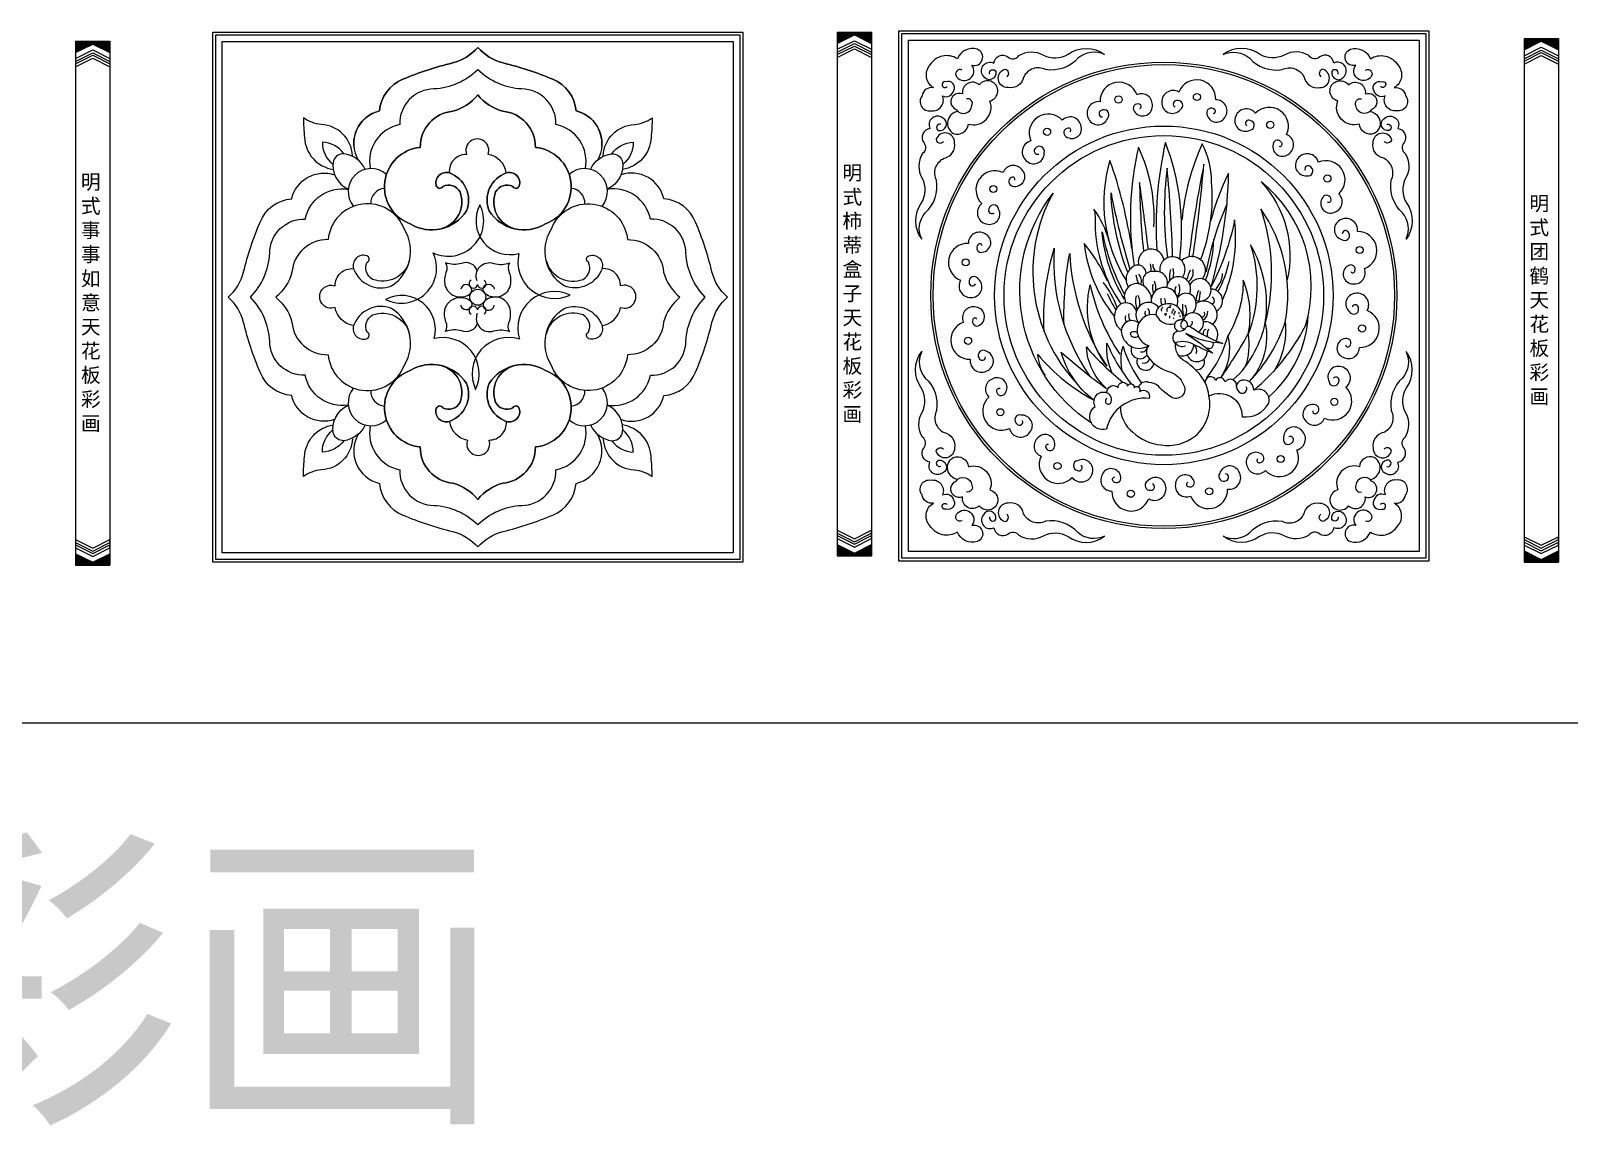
# Model space of a CAD drawing. Extents: x -66030 to 95157, y -13132 to 45879.
# Drawn here: x -19913 to -16662, y 5082 to 7396 of the extents above; entities that cross this region are included whole.
import ezdxf

# ---------------------------------------------------------------- set-up
doc = ezdxf.new("R2010")
doc.units = 0
doc.header["$LTSCALE"] = 100
doc.header["$MEASUREMENT"] = 0
for name, color, linetype in [('3', 11, 'CONTINUOUS'), ('4', 121, 'CONTINUOUS'), ('BH', 21, 'CONTINUOUS'), ('TEXT', 105, 'CONTINUOUS')]:
    doc.layers.add(name, color=color, linetype=linetype)
doc.styles.add('HZ', font='simhei.ttf')

# ---------------------------------------------------------------- blocks, each defined once
blk = doc.blocks.new('A$C7474708E')
at = {"layer": '3'}
for p, q in [((0, 1106.4), (0, 0)), ((0, 1106.4), (0, 1082.4)), ((0, 1106.4), (72.5, 1106.4)), ((72.5, 1106.4), (72.5, 0)), ((72.5, 1106.4), (72.5, 1082.4)), ((0, 1082.4), (36.3, 1100.6)), ((0, 1070), (36.3, 1088.1)), ((0, 1063.8), (36.3, 1081.9)), ((0, 1058.6), (36.3, 1076.8)), ((36.3, 1100.6), (72.5, 1082.4)), ((36.3, 1088.1), (72.5, 1070)), ((36.3, 1081.9), (72.5, 1063.8)), ((36.3, 1076.8), (72.5, 1058.6)), ((0, 1052.4), (36.3, 1070.6)), ((0, 1070), (0, 1063.8)), ((0, 1058.6), (0, 1052.4)), ((36.3, 1070.6), (72.5, 1052.4)), ((72.5, 1070), (72.5, 1063.8)), ((72.5, 1058.6), (72.5, 1052.4)), ((0, 54), (36.3, 35.9)), ((0, 47.8), (36.3, 29.6)), ((0, 42.7), (36.3, 24.5)), ((0, 36.4), (36.3, 18.3)), ((36.3, 35.9), (72.5, 54)), ((36.3, 29.6), (72.5, 47.8)), ((36.3, 24.5), (72.5, 42.7)), ((36.3, 18.3), (72.5, 36.4)), ((72.5, 47.8), (72.5, 54)), ((72.5, 36.4), (72.5, 42.7)), ((0, 24), (36.3, 5.9)), ((0, 0), (72.5, 0)), ((36.3, 5.9), (72.5, 24)), ((72.5, 0), (72.5, 24))]:
    blk.add_line(p, q, dxfattribs=at)
at = {"layer": 'BH'}
for p, q in [((15.8, 1090.3), (0, 1106.2)), ((17.7, 1091.3), (2.6, 1106.4)), ((19.6, 1092.2), (5.4, 1106.4)), ((21.5, 1093.2), (8.2, 1106.4)), ((23.4, 1094.1), (11.1, 1106.4)), ((25.3, 1095.1), (13.9, 1106.4)), ((27.1, 1096), (16.7, 1106.4)), ((29, 1096.9), (19.5, 1106.4)), ((30.9, 1097.9), (22.4, 1106.4)), ((32.8, 1098.8), (25.2, 1106.4)), ((34.7, 1099.8), (28, 1106.4)), ((37.2, 1100.1), (30.9, 1106.4)), ((42.9, 1097.2), (33.7, 1106.4)), ((48.5, 1094.4), (36.5, 1106.4)), ((54.2, 1091.6), (39.3, 1106.4)), ((59.8, 1088.8), (42.2, 1106.4)), ((65.5, 1085.9), (45, 1106.4)), ((71.2, 1083.1), (47.8, 1106.4)), ((72.5, 1084.6), (50.7, 1106.4)), ((72.5, 1087.4), (53.5, 1106.4)), ((72.5, 1090.2), (56.3, 1106.4)), ((72.5, 1093.1), (59.1, 1106.4)), ((72.5, 1095.9), (62, 1106.4)), ((72.5, 1098.7), (64.8, 1106.4)), ((72.5, 1101.5), (67.6, 1106.4)), ((72.5, 1104.4), (70.5, 1106.4)), ((13.9, 1089.4), (0, 1103.3)), ((12.1, 1088.5), (0, 1100.5)), ((10.2, 1087.5), (0, 1097.7)), ((8.3, 1086.6), (0, 1094.9)), ((6.4, 1085.6), (0, 1092)), ((4.5, 1084.7), (0, 1089.2)), ((2.6, 1083.7), (0, 1086.4)), ((0.7, 1082.8), (0, 1083.5)), ((21.3, 0), (0, 21.3)), ((18.4, 0), (0, 18.4)), ((15.6, 0), (0, 15.6)), ((12.8, 0), (0, 12.8)), ((9.9, 0), (0, 9.9)), ((7.1, 0), (0, 7.1)), ((4.3, 0), (0, 4.3)), ((1.5, 0), (0, 1.5)), ((24.1, 0), (0.2, 23.9)), ((26.9, 0), (5.8, 21.1)), ((29.7, 0), (11.5, 18.3)), ((32.6, 0), (17.2, 15.4)), ((35.4, 0), (22.8, 12.6)), ((38.2, 0), (28.5, 9.8)), ((41.1, 0), (34.1, 6.9)), ((43.9, 0), (37.4, 6.5)), ((46.7, 0), (39.3, 7.4)), ((49.5, 0), (41.2, 8.3)), ((52.4, 0), (43.1, 9.3)), ((55.2, 0), (45, 10.2)), ((58, 0), (46.9, 11.2)), ((60.9, 0), (48.7, 12.1)), ((63.7, 0), (50.6, 13.1)), ((66.5, 0), (52.5, 14)), ((69.3, 0), (54.4, 14.9)), ((72.2, 0), (56.3, 15.9)), ((72.5, 2.5), (58.2, 16.8)), ((72.5, 5.3), (60.1, 17.8)), ((72.5, 8.2), (61.9, 18.7)), ((72.5, 11), (63.8, 19.7)), ((72.5, 13.8), (65.7, 20.6)), ((72.5, 16.6), (67.6, 21.6)), ((72.5, 19.5), (69.5, 22.5)), ((72.5, 22.3), (71.4, 23.4))]:
    blk.add_line(p, q, dxfattribs=at)

msp = doc.modelspace()

# ---------------------------------------------------------------- linework, layer by layer
at = {"layer": '3', "color": 2}
msp.add_line((-61048.5, 5934.5), (9054, 5934.5), dxfattribs=at)
at = {"layer": '4'}
for points in [[(-19522.6, 7387.3), (-18414.6, 7387.3), (-18414.6, 6279.3), (-19522.6, 6279.3)], [(-18072.6, 7390), (-16964.6, 7390), (-16964.6, 6282), (-18072.6, 6282)]]:
    msp.add_lwpolyline(points, close=True, dxfattribs=at)
for points in [[(-19230.5, 7152, -0.372326), (-19176.3, 7226.7, -0.285217), (-19127, 7293.5, -0.041772), (-19021.9, 7328.2, 0.149614), (-18968.6, 7361, 0.149614), (-18915.3, 7328.2, -0.041772), (-18810.2, 7293.5, -0.285217), (-18760.8, 7226.7, -0.502748), (-18715.9, 7122.7)], [(-18706.7, 7152, 0.372326), (-18760.8, 7226.7, 0.285217), (-18810.2, 7293.5, 0.041772), (-18915.3, 7328.2, -0.149614), (-18968.6, 7361, -0.149614), (-19021.9, 7328.2, 0.041772), (-19127, 7293.5, 0.285217), (-19176.3, 7226.7, 0.502748), (-19221.3, 7122.7)], [(-17945.1, 7313.2, 0.865235), (-17955.8, 7298.3, 0.992986), (-17924.4, 7323.1, 0.956012), (-17912.8, 7357, 0.392853), (-17955, 7337.1, 0.414653), (-18012.9, 7323.9, 0.483402), (-18005.5, 7276, 0.422194), (-18029.5, 7258.6, 0.693055), (-18010.5, 7227.2, 0.589865), (-17986.5, 7258.6, 0.492259), (-17962.5, 7270.2, 0.668059), (-17979, 7288.4, 1.903065), (-17976.5, 7278.4)], [(-17886.9, 7304.7, -0.937486), (-17873.7, 7309.7, -0.87499), (-17900.1, 7300.5, -0.797761), (-17877.8, 7327.9, -0.559648), (-17848.1, 7341.2, 0.467219), (-17824.9, 7343.7, -0.280371), (-17772.9, 7344.6, 0.253825), (-17720.8, 7346.4, -0.334042), (-17643.9, 7345.7, 0.296716), (-17700.1, 7338.1, -0.260152), (-17768.5, 7314.2, 0.418372), (-17814.9, 7298.2, -0.414458), (-17847.9, 7276, -0.878496), (-17854.6, 7314.7, -0.650453), (-17850.5, 7299)], [(-17150.2, 7304.7, 0.937486), (-17163.5, 7309.7, 0.87499), (-17137, 7300.5, 0.797761), (-17159.3, 7327.9, 0.559648), (-17189, 7341.2, -0.467219), (-17212.2, 7343.7, 0.280371), (-17264.2, 7344.6, -0.253825), (-17316.3, 7346.4, 0.334042), (-17393.2, 7345.7, -0.296716), (-17337, 7338.1, 0.260152), (-17268.6, 7314.2, -0.418372), (-17222.2, 7298.2, 0.414458), (-17189.2, 7276, 0.878496), (-17182.5, 7314.7, 0.650453), (-17186.6, 7299)], [(-17092, 7313.2, -0.865235), (-17081.3, 7298.3, -0.992986), (-17112.7, 7323.1, -0.956012), (-17124.3, 7357, -0.392853), (-17082.1, 7337.1, -0.414653), (-17024.2, 7323.9, -0.483402), (-17031.6, 7276, -0.422194), (-17007.6, 7258.6, -0.693055), (-17026.7, 7227.2, -0.589865), (-17050.7, 7258.6, -0.492259), (-17074.7, 7270.2, -0.668059), (-17058.1, 7288.4, -1.903065), (-17060.6, 7278.4)], [(-18741.2, 7104.9, 0.413521), (-18803.7, 7198, 0.424705), (-18875.8, 7273.1, -0.181135), (-18968.6, 7313.8, -0.181135), (-19061.4, 7273.1, 0.424705), (-19133.5, 7198, 0.413521), (-19196, 7104.9)], [(-17953.9, 7225.7, 0.718163), (-17963.3, 7179.2, 0.499697), (-17931.8, 7199.1, 0.631482), (-17886.3, 7247.9, 1.436241), (-17908.7, 7281.7, 0.709922), (-17944.2, 7262.7, 1.003006), (-17957.5, 7229.7, 0.705521), (-17924.4, 7237.9, 0.659659), (-17936, 7252)], [(-17569.1, 7232.1, 0.720991), (-17570, 7241, 0.758393), (-17581.3, 7226.4, 0.773219), (-17542.9, 7237, 0.580773), (-17575.3, 7260.8, 0.85135), (-17653.4, 7246.2, 0.634857), (-17677.3, 7209.2, 0.665559), (-17636.6, 7212.8, 0.841505), (-17650.8, 7227.7, 0.858403), (-17648.5, 7214.2)], [(-17414.1, 7221.3, 0.720991), (-17411.5, 7229.9, 0.758393), (-17427.5, 7220.8, 0.773219), (-17388, 7215.9, 0.580773), (-17408.8, 7250.3, 0.85135), (-17486.6, 7266.7, 0.634857), (-17522.8, 7241.6, 0.665559), (-17483.8, 7229.4, 0.841505), (-17491.2, 7248.6, 0.858403), (-17494.3, 7235.2)], [(-17083.2, 7225.7, -0.718163), (-17073.8, 7179.2, -0.499697), (-17105.3, 7199.1, -0.631482), (-17150.8, 7247.9, -1.436241), (-17128.4, 7281.7, -0.709922), (-17092.9, 7262.7, -1.003006), (-17079.6, 7229.7, -0.705521), (-17112.7, 7237.9, -0.659659), (-17101.1, 7252)], [(-18890.8, 6977.8, -0.450683), (-18931, 7055.7, -0.407565), (-18894.6, 7067, 0.656402), (-18880.9, 7068.3, 0.59921), (-18908.4, 7095.8, 0.422697), (-18944.8, 7015.6, 0.404893), (-18825.7, 6988.1, 0.796744), (-18847, 7149.7, 0.394769), (-18916, 7226.1, -0.154061), (-18968.6, 7260.5, -0.154061), (-19021.2, 7226.1, 0.394769), (-19090.2, 7149.7, 0.796744), (-19111.5, 6988.1, 0.404893), (-18992.4, 7015.6, 0.422697), (-19028.7, 7095.8, 0.59921), (-19056.3, 7068.3, 0.656402), (-19042.5, 7067, -0.407565), (-19006.2, 7055.7, -0.450683), (-19046.4, 6977.8)], [(-19046.4, 6977.8, 0.450683), (-19006.2, 7055.7, 0.407565), (-19042.5, 7067, -0.656402), (-19056.3, 7068.3, -0.59921), (-19028.7, 7095.8, -0.422697), (-18992.4, 7015.6, -0.404893), (-19111.5, 6988.1, -0.796744), (-19090.2, 7149.7, -0.394769), (-19021.2, 7226.1, 0.154061), (-18968.6, 7260.5, 0.154061), (-18916, 7226.1, -0.394769), (-18847, 7149.7, -0.796744), (-18825.7, 6988.1, -0.404893), (-18944.8, 7015.6, -0.422697), (-18908.4, 7095.8, -0.59921), (-18880.9, 7068.3, -0.656402), (-18894.6, 7067, 0.407565), (-18931, 7055.7, 0.450683), (-18890.8, 6977.8)], [(-17716.4, 7182.7, 0.720991), (-17720.7, 7190.5, 0.758393), (-17725.5, 7172.8, 0.773219), (-17694.1, 7197.3, 0.580773), (-17733.2, 7206.9, 0.85135), (-17799.7, 7163.5, 0.634857), (-17807.6, 7120.1, 0.665559), (-17771.4, 7139.1, 0.841505), (-17790.2, 7147.4, 0.858403), (-17782.9, 7135.7)], [(-17275, 7152.1, 0.720991), (-17269.3, 7159.1, 0.758393), (-17287.6, 7156.8, 0.773219), (-17253, 7137.1, 0.580773), (-17259, 7176.9, 0.85135), (-17324.6, 7221.8, 0.634857), (-17367.7, 7212.4, 0.665559), (-17336.3, 7186.2, 0.841505), (-17335.8, 7206.8, 0.858403), (-17343.8, 7195.6)], [(-19233.7, 7132.2, 0.39139), (-19299.5, 7197.9, -0.117183), (-19337.3, 7211.9, 0.01461), (-19334.9, 7170.5, 0.359039), (-19274.2, 7103.2, 0.359039)], [(-18703.5, 7132.2, -0.39139), (-18637.7, 7197.9, 0.117183), (-18599.9, 7211.9, -0.01461), (-18602.3, 7170.5, -0.359039), (-18663, 7103.2, -0.359039)], [(-17989.8, 7198.6, 0.937486), (-17994.8, 7185.4, 0.87499), (-17985.7, 7211.8, 0.797761), (-18013, 7189.5, 0.559648), (-18026.2, 7159.8, -0.467219), (-18028.7, 7136.6, 0.280371), (-18029.5, 7084.5, -0.253825), (-18031.2, 7032.4, 0.334042), (-18030.4, 6955.6, -0.296716), (-18022.9, 7011.8, 0.260152), (-17999.1, 7080.2, -0.418372), (-17983.2, 7126.7, 0.414458), (-17961.1, 7159.7, 0.878496), (-17999.8, 7166.4, 0.650453), (-17984, 7162.2)], [(-17047.3, 7198.6, -0.937486), (-17042.3, 7185.4, -0.87499), (-17051.4, 7211.8, -0.797761), (-17024.1, 7189.5, -0.559648), (-17010.9, 7159.8, 0.467219), (-17008.4, 7136.6, -0.280371), (-17007.6, 7084.5, 0.253825), (-17005.9, 7032.4, -0.334042), (-17006.7, 6955.6, 0.296716), (-17014.2, 7011.8, -0.260152), (-17038, 7080.2, 0.418372), (-17053.9, 7126.7, -0.414458), (-17076, 7159.7, -0.878496), (-17037.3, 7166.4, -0.650453), (-17053.1, 7162.2)], [(-19252, 7136.4, 0.239159), (-19297.2, 7160.6, 0.23608), (-19274.8, 7113.8)], [(-18908.4, 7095.8, 0.32226), (-18946.8, 7135, 1.426892), (-18992.4, 7135, 0.448923), (-19028.7, 7095.8)], [(-18685.2, 7136.4, -0.239159), (-18640, 7160.6, -0.23608), (-18662.4, 7113.8)], [(-17484.9, 6913.9, 0.122479), (-17515.2, 7160.4, 0.071485), (-17533.5, 6932)], [(-17440.9, 6912.2, 0.115924), (-17417.7, 7078.1, 0.115585), (-17437.4, 7157, 0.086544), (-17480.4, 6995.7)], [(-19206.7, 7103.2, 0.260168), (-19252, 7136.4, 0.323454), (-19273.9, 7121.8, 0.341457), (-19242.9, 7061.6)], [(-18730.5, 7103.2, -0.260168), (-18685.2, 7136.4, -0.323454), (-18663.2, 7121.8, -0.341457), (-18694.3, 7061.6)], [(-17586.1, 6935.4, 0.047557), (-17632.5, 7122.2, 0.215667), (-17597.8, 6867.8, 0.215667)], [(-17539.6, 6981.8, 0.123299), (-17572.1, 7150, 0.096727), (-17581.4, 6899.3)], [(-17173, 7034.9, 0.720991), (-17165.1, 7039.2, 0.758393), (-17182.8, 7044, 0.773219), (-17158.4, 7012.6, 0.580773), (-17148.8, 7051.7, 0.85135), (-17192.1, 7118.2, 0.634857), (-17235.5, 7126.1, 0.665559), (-17216.5, 7089.9, 0.841505), (-17208.2, 7108.7, 0.858403), (-17219.9, 7101.4)], [(-19271.2, 6574.7, -0.440208), (-19362, 6625.6, -0.285217), (-19428.8, 6674.9, -0.041772), (-19463.5, 6780, 0.149614), (-19496.3, 6833.3, 0.149614), (-19463.5, 6886.6, -0.041772), (-19428.8, 6991.7, -0.285217), (-19362, 7041.1, -0.440208), (-19271.2, 7091.9)], [(-18666, 6574.7, 0.440208), (-18575.2, 6625.6, 0.285217), (-18508.4, 6674.9, 0.041772), (-18473.7, 6780, -0.149614), (-18440.9, 6833.3, -0.149614), (-18473.7, 6886.6, 0.041772), (-18508.4, 6991.7, 0.285217), (-18575.2, 7041.1, 0.440208), (-18666, 7091.9)], [(-17833.6, 7080.7, 0.720991), (-17840.6, 7086.3, 0.758393), (-17838.2, 7068, 0.773219), (-17818.6, 7102.7, 0.580773), (-17858.4, 7096.6, 0.85135), (-17903.2, 7031, 0.634857), (-17893.9, 6988, 0.665559), (-17867.7, 7019.3, 0.841505), (-17888.3, 7019.8, 0.858403), (-17877.1, 7011.8)], [(-17500, 6918.8, 0.015838), (-17511.7, 7105.9, 0.065534), (-17511, 6916.7)], [(-17457.2, 6918, 0.01637), (-17433.9, 7114, 0.022103), (-17465.6, 6918.7, 0.021787)], [(-17394.5, 6827.2, 0.130934), (-17368.9, 6996.9, -0.070208), (-17418.8, 6855.4, 0.066425), (-17381.7, 7095.5, 0.049646), (-17419.7, 6993.8)], [(-19242.4, 6605.5, -0.405432), (-19333.3, 6668.4, -0.424705), (-19408.4, 6740.5, 0.181135), (-19449.1, 6833.3, 0.181135), (-19408.4, 6926.1, -0.424705), (-19333.3, 6998.2, -0.405432), (-19242.4, 7061.1)], [(-18694.8, 6605.5, 0.405432), (-18603.9, 6668.4, 0.424705), (-18528.8, 6740.5, -0.181135), (-18488.1, 6833.3, -0.181135), (-18528.8, 6926.1, 0.424705), (-18603.9, 6998.2, 0.405432), (-18694.8, 7061.1)], [(-17551.2, 6934.2, 0.00134), (-17569.8, 7075.8, 0.024925), (-17561.7, 6930.8)], [(-17328.7, 6636.6, 0.09932), (-17219.4, 6772.5, 0.307803), (-17313.2, 7077.3, -0.247878), (-17257.8, 6869.6)], [(-19113, 6911.1, -0.450683), (-19191, 6870.9, -0.407565), (-19202.3, 6907.2, 0.656402), (-19203.5, 6921, 0.59921), (-19231.1, 6893.5, 0.422697), (-19150.9, 6857.1, 0.404893), (-19123.4, 6976.2, 0.796744), (-19285, 6954.9, 0.394769), (-19361.4, 6885.9, -0.154061), (-19395.8, 6833.3, -0.154061), (-19361.4, 6780.7, 0.394769), (-19285, 6711.7, 0.796744), (-19123.4, 6690.4, 0.404893), (-19150.9, 6809.5, 0.422697), (-19231.1, 6773.2, 0.59921), (-19203.5, 6745.6, 0.656402), (-19202.3, 6759.4, -0.407565), (-19191, 6795.7, -0.450683), (-19113, 6755.5)], [(-18824.1, 6911.1, 0.450683), (-18746.2, 6870.9, 0.407565), (-18734.9, 6907.2, -0.656402), (-18733.6, 6921, -0.59921), (-18706.1, 6893.5, -0.422697), (-18786.2, 6857.1, -0.404893), (-18813.8, 6976.2, -0.796744), (-18652.2, 6954.9, -0.394769), (-18575.8, 6885.9, 0.154061), (-18541.3, 6833.3, 0.154061), (-18575.8, 6780.7, -0.394769), (-18652.2, 6711.7, -0.796744), (-18813.8, 6690.4, -0.404893), (-18786.2, 6809.5, -0.422697), (-18706.1, 6773.2, -0.59921), (-18733.6, 6745.6, -0.656402), (-18734.9, 6759.4, 0.407565), (-18746.2, 6795.7, 0.450683), (-18824.1, 6755.5)], [(-17671.4, 6566.9, -0.436873), (-17752.8, 7053.1, 0.324649), (-17701.3, 6649.5, 0.324649)], [(-17594.8, 6885.9, -0.083513), (-17630.2, 7053.7, 0.027495), (-17590.3, 6892.4)], [(-17634.8, 6952.8, 0.096775), (-17666.2, 7018.9, -0.07655), (-17663.9, 6988.8, 0.150491), (-17609.3, 6819.4)], [(-17262.3, 6780.2, 0.206106), (-17313.8, 7020.1, -0.142394), (-17304.1, 6779.1, 0.170938), (-17335.2, 6943.6, -0.168243), (-17340.3, 6755.4, 0.151245), (-17351, 6869.4, -0.14092), (-17383.2, 6752)], [(-17123.6, 6887.6, 0.720991), (-17114.6, 6888.6, 0.758393), (-17129.2, 6899.8, 0.773219), (-17118.6, 6861.4, 0.580773), (-17094.8, 6893.8, 0.85135), (-17109.4, 6971.9, 0.634857), (-17146.4, 6995.8, 0.665559), (-17142.8, 6955.1, 0.841505), (-17127.9, 6969.3, 0.858403), (-17141.5, 6967)], [(-17902.8, 6941.6, 0.720991), (-17911.4, 6944.1, 0.758393), (-17902.3, 6928.1, 0.773219), (-17897.4, 6967.6, 0.580773), (-17931.8, 6946.8, 0.85135), (-17948.2, 6869.1, 0.634857), (-17923.1, 6832.8, 0.665559), (-17910.9, 6871.8, 0.841505), (-17930.1, 6864.4, 0.858403), (-17916.7, 6861.3)], [(-17601.5, 6829, -0.121002), (-17648.8, 6971.4, 0.076174), (-17602.3, 6840.3, 0.076174)], [(-17771.4, 6760.2, -0.088165), (-17750.1, 6936.6, 0.170076), (-17675.5, 6667.1, 0.170076)], [(-17638.3, 6868.1, 0.066528), (-17687.1, 6947, 0.140705), (-17623.2, 6792.7)], [(-18969.9, 6888.9, 0.431922), (-19003.3, 6904.7, -0.152114), (-19037.1, 6905.7, -0.253984), (-19036, 6885.4, 0.139695), (-19038.1, 6859, 0.498674), (-18987.2, 6838.7, 1.611865), (-19004.3, 6850.1)], [(-18969.8, 6868, -0.64588), (-18935, 6904.7, 0.152114), (-18901.3, 6905.7, 0.253984), (-18902.3, 6885.4, -0.139695), (-18900.2, 6859, -0.526845), (-18949.5, 6838.2, -1.853521), (-18934, 6850.1)], [(-17729.5, 6775.1, -0.053191), (-17717.5, 6925.8, 0.135271), (-17638.9, 6687.4, 0.135271)], [(-17555.8, 6883.2, 0.564338), (-17581.4, 6899.3, 0.439137), (-17593.5, 6854.5)], [(-19231.1, 6773.2, -0.32226), (-19270.3, 6811.5, -1.426892), (-19270.3, 6857.1, -0.448923), (-19231.1, 6893.5)], [(-18706.1, 6773.2, 0.32226), (-18666.9, 6811.5, 1.426892), (-18666.9, 6857.1, 0.448923), (-18706.1, 6893.5)], [(-17512.7, 6853.6, 0.605837), (-17538.7, 6887.3, 0.677557), (-17559.8, 6856.3, 0.677557)], [(-18969.9, 6777.8, -0.431922), (-19003.3, 6762, 0.152114), (-19037.1, 6760.9, 0.253984), (-19036, 6781.2, -0.139695), (-19038.1, 6807.6, -0.498674), (-18987.2, 6827.9, -1.611865), (-19004.3, 6816.5)], [(-18969.8, 6798.6, 0.64588), (-18935, 6762, -0.152114), (-18901.3, 6760.9, -0.253984), (-18902.3, 6781.2, 0.139695), (-18900.2, 6807.6, 0.526845), (-18949.5, 6828.4, 1.853521), (-18934, 6816.5)], [(-17638.9, 6687.4, -0.224512), (-17674.1, 6859.4, 0.094266), (-17611.8, 6713.2, 0.094266)], [(-17457.6, 6800.2, 0.264796), (-17450.4, 6820.3, 0.742667), (-17489.5, 6832)], [(-17134.3, 6732.6, 0.720991), (-17125.7, 6730.1, 0.758393), (-17134.8, 6746, 0.773219), (-17139.7, 6706.5, 0.580773), (-17105.3, 6727.3, 0.85135), (-17088.9, 6805.1, 0.634857), (-17114, 6841.3, 0.665559), (-17126.2, 6802.3, 0.841505), (-17107, 6809.7, 0.858403), (-17120.5, 6812.8)], [(-17913.5, 6786.6, 0.720991), (-17922.5, 6785.6, 0.758393), (-17907.9, 6774.3, 0.773219), (-17918.5, 6812.7, 0.580773), (-17942.3, 6780.3, 0.85135), (-17927.7, 6702.2, 0.634857), (-17890.7, 6678.4, 0.665559), (-17894.3, 6719.1, 0.841505), (-17909.2, 6704.8, 0.858403), (-17895.6, 6707.1)], [(-17576.4, 6803.9, 0.453862), (-17609.3, 6819.4, 0.518517), (-17608.4, 6763.9)], [(-17535.2, 6796.3, 0.959693), (-17550.6, 6731.2, 0.293204), (-17553.3, 6708.7, 0.175552), (-17503.6, 6674.8, -0.215155), (-17477.9, 6649.7, -0.869865), (-17504.3, 6623.3, -0.071057), (-17530.1, 6645.3, 0.168611), (-17550.2, 6653.4, 0.419666), (-17572.2, 6643.4, 0.419666)], [(-17477.8, 6785.5, 0.506598), (-17514.8, 6818.7, 0.409242), (-17535.2, 6796.3, 0.388612), (-17494.9, 6777.6)], [(-17610.4, 6601.7, 0.229241), (-17584.1, 6548.2, 0.170672), (-17524.4, 6521.1, 0.206929), (-17452, 6540.1, 0.269446), (-17423.2, 6624.6, 0.176967), (-17449.3, 6677.5, 0.049433), (-17472.8, 6697.4, -0.315336), (-17493.6, 6735.7, -0.560109), (-17490, 6761.9, 0.266588), (-17473.7, 6766.5, -0.467699), (-17461.9, 6771, 0.077323), (-17394, 6735.7, -0.103193), (-17471.9, 6756.5, -0.030438), (-17414.9, 6714.9, -0.02378), (-17452.9, 6732.1, 0.224503), (-17494.7, 6736.7)], [(-17572.3, 6779.3, 0.807861), (-17605.8, 6750.5, 0.491194), (-17550.6, 6731.2, 0.491194)], [(-17478.6, 6796.1, 0.091766), (-17470.8, 6795, 0.091766)], [(-17372.5, 6658.6, 0.102587), (-17326.7, 6718.1, 0.074399), (-17304.1, 6779.1, -0.236438), (-17338.2, 6655, 0.115749), (-17262.3, 6780.2, -0.174602), (-17286.4, 6676.9)], [(-17627.7, 6672.9, -0.136141), (-17638.8, 6736.4, 0.066858), (-17587.9, 6650.3, 0.066858)], [(-17574.7, 6758.8, 0.329307), (-17589.7, 6756.8, 0.587255), (-17572.7, 6751.2, 0.567351)], [(-17428.4, 6662.8, 0.109749), (-17383.2, 6752, -0.204509), (-17398, 6663.3, 0.026219), (-17340.3, 6755.4, -0.117314), (-17346.6, 6686)], [(-17989.8, 6475.5, -0.937486), (-17994.8, 6488.7, -0.87499), (-17985.7, 6462.3, -0.797761), (-18013, 6484.6, -0.559648), (-18026.2, 6514.4, 0.467219), (-18028.7, 6537.5, -0.280371), (-18029.5, 6589.6, 0.253825), (-18031.2, 6641.7, -0.334042), (-18030.4, 6718.6, 0.296716), (-18022.9, 6662.4, -0.260152), (-17999.1, 6593.9, 0.418372), (-17983.2, 6547.4, -0.414458), (-17961.1, 6514.4, -0.878496), (-17999.8, 6507.8, -0.650453), (-17984, 6511.9)], [(-17769, 6667.9, -0.140005), (-17784.7, 6711.9, 0.095575), (-17667.1, 6616.4, 0.095575)], [(-17667.1, 6616.4, -0.167073), (-17735.7, 6717.5, 0.028006), (-17639.5, 6640.3, 0.028006)], [(-17639.5, 6640.3, -0.197406), (-17682.2, 6728.2, 0.049213), (-17604.3, 6653.4, 0.049213)], [(-17605.7, 6674.9, -0.140065), (-17604.9, 6729.5, 0.084204), (-17565.9, 6651.6, 0.084204)], [(-17047.3, 6475.5, 0.937486), (-17042.3, 6488.7, 0.87499), (-17051.4, 6462.3, 0.797761), (-17024.1, 6484.6, 0.559648), (-17010.9, 6514.4, -0.467219), (-17008.4, 6537.5, 0.280371), (-17007.6, 6589.6, -0.253825), (-17005.9, 6641.7, 0.334042), (-17006.7, 6718.6, -0.296716), (-17014.2, 6662.4, 0.260152), (-17038, 6593.9, -0.418372), (-17053.9, 6547.4, 0.414458), (-17076, 6514.4, 0.878496), (-17037.3, 6507.8, 0.650453), (-17053.1, 6511.9)], [(-19046.4, 6688.9, -0.450683), (-19006.2, 6610.9, -0.407565), (-19042.5, 6599.6, 0.656402), (-19056.3, 6598.4, 0.59921), (-19028.7, 6570.8, 0.422697), (-18992.4, 6651, 0.404893), (-19111.5, 6678.5, 0.796744), (-19090.2, 6516.9, 0.394769), (-19021.2, 6440.5, -0.154061), (-18968.6, 6406.1, -0.154061), (-18916, 6440.5, 0.394769), (-18847, 6516.9, 0.796744), (-18825.7, 6678.5, 0.404893), (-18944.8, 6651, 0.422697), (-18908.4, 6570.8, 0.59921), (-18880.9, 6598.4, 0.656402), (-18894.6, 6599.6, -0.407565), (-18931, 6610.9, -0.450683), (-18890.8, 6688.9)], [(-18890.8, 6688.9, 0.450683), (-18931, 6610.9, 0.407565), (-18894.6, 6599.6, -0.656402), (-18880.9, 6598.4, -0.59921), (-18908.4, 6570.8, -0.422697), (-18944.8, 6651, -0.404893), (-18825.7, 6678.5, -0.796744), (-18847, 6516.9, -0.394769), (-18916, 6440.5, 0.154061), (-18968.6, 6406.1, 0.154061), (-19021.2, 6440.5, -0.394769), (-19090.2, 6516.9, -0.796744), (-19111.5, 6678.5, -0.404893), (-18992.4, 6651, -0.422697), (-19028.7, 6570.8, -0.59921), (-19056.3, 6598.4, -0.656402), (-19042.5, 6599.6, 0.407565), (-19006.2, 6610.9, 0.450683), (-19046.4, 6688.9)], [(-17203.5, 6593.5, 0.720991), (-17196.5, 6587.9, 0.758393), (-17198.9, 6606.1, 0.773219), (-17218.5, 6571.5, 0.580773), (-17178.8, 6577.6, 0.85135), (-17133.9, 6643.1, 0.634857), (-17143.2, 6686.2, 0.665559), (-17169.4, 6654.8, 0.841505), (-17148.8, 6654.3, 0.858403), (-17160, 6662.3)], [(-17864.2, 6639.3, 0.720991), (-17872, 6634.9, 0.758393), (-17854.3, 6630.1, 0.773219), (-17878.8, 6661.5, 0.580773), (-17888.3, 6622.4, 0.85135), (-17845, 6555.9, 0.634857), (-17801.6, 6548, 0.665559), (-17820.6, 6584.2, 0.841505), (-17828.9, 6565.4, 0.858403), (-17817.2, 6572.7)], [(-17423.2, 6624.6, -0.574357), (-17353.2, 6580.8, 0.318032), (-17296.8, 6609.5, 0.645379), (-17328.7, 6636.6, 0.579972), (-17359, 6655.9, 0.570025), (-17356.9, 6631.4, 0.727899), (-17344.4, 6643.9)], [(-19206.7, 6563.4, -0.260168), (-19252, 6530.2, -0.323454), (-19273.9, 6544.8, -0.341457), (-19242.9, 6605)], [(-18730.5, 6563.4, 0.260168), (-18685.2, 6530.2, 0.323454), (-18663.2, 6544.8, 0.341457), (-18694.3, 6605)], [(-17638.8, 6619.5, 1.086709), (-17631.3, 6608.8, 0.463208), (-17638.8, 6631.5, 0.463208)], [(-19028.7, 6570.8, 0.32226), (-18990.4, 6531.6, 1.426892), (-18944.8, 6531.6, 0.448923), (-18908.4, 6570.8)], [(-19233.7, 6534.4, -0.39139), (-19299.5, 6468.7, 0.117183), (-19337.3, 6454.7, -0.01461), (-19334.9, 6496.1, -0.359039), (-19274.2, 6563.5, -0.359039)], [(-19252, 6530.2, -0.239159), (-19297.2, 6506, -0.23608), (-19274.8, 6552.9)], [(-19221.3, 6543.9, 0.502748), (-19176.3, 6439.9, 0.285217), (-19127, 6373.1, 0.041772), (-19021.9, 6338.4, -0.149614), (-18968.6, 6305.6, -0.149614), (-18915.3, 6338.4, 0.041772), (-18810.2, 6373.1, 0.285217), (-18760.8, 6439.9, 0.502748), (-18715.9, 6543.9)], [(-19196, 6561.7, 0.413521), (-19133.5, 6468.6, 0.424705), (-19061.4, 6393.5, -0.181135), (-18968.6, 6352.8, -0.181135), (-18875.8, 6393.5, 0.424705), (-18803.7, 6468.6, 0.413521), (-18741.2, 6561.7)], [(-18703.5, 6534.4, 0.39139), (-18637.7, 6468.7, -0.117183), (-18599.9, 6454.7, 0.01461), (-18602.3, 6496.1, 0.359039), (-18663, 6563.5, 0.359039)], [(-18685.2, 6530.2, 0.239159), (-18640, 6506, 0.23608), (-18662.4, 6552.9)], [(-17762.1, 6522.1, 0.720991), (-17767.8, 6515, 0.758393), (-17749.5, 6517.4, 0.773219), (-17784.1, 6537, 0.580773), (-17778.1, 6497.3, 0.85135), (-17712.5, 6452.4, 0.634857), (-17669.5, 6461.7, 0.665559), (-17700.8, 6487.9, 0.841505), (-17701.3, 6467.3, 0.858403), (-17693.3, 6478.6)], [(-17320.7, 6491.5, 0.720991), (-17316.4, 6483.6, 0.758393), (-17311.6, 6501.4, 0.773219), (-17343, 6476.9, 0.580773), (-17303.9, 6467.3, 0.85135), (-17237.4, 6510.6, 0.634857), (-17229.5, 6554, 0.665559), (-17265.7, 6535.1, 0.841505), (-17246.9, 6526.8, 0.858403), (-17254.2, 6538.4)], [(-17953.9, 6448.4, -0.718163), (-17963.3, 6494.9, -0.499697), (-17931.8, 6475.1, -0.631482), (-17886.3, 6426.3, -1.436241), (-17908.7, 6392.4, -0.709922), (-17944.2, 6411.4, -1.003006), (-17957.5, 6444.5, -0.705521), (-17924.4, 6436.2, -0.659659), (-17936, 6422.1)], [(-17623.1, 6452.8, 0.720991), (-17625.6, 6444.2, 0.758393), (-17609.6, 6453.3, 0.773219), (-17649.1, 6458.2, 0.580773), (-17628.3, 6423.8, 0.85135), (-17550.5, 6407.4, 0.634857), (-17514.3, 6432.5, 0.665559), (-17553.3, 6444.7, 0.841505), (-17545.9, 6425.6, 0.858403), (-17542.8, 6439)], [(-17468.1, 6442.1, 0.720991), (-17467.1, 6433.1, 0.758393), (-17455.8, 6447.7, 0.773219), (-17494.2, 6437.1, 0.580773), (-17461.8, 6413.3, 0.85135), (-17383.7, 6427.9, 0.634857), (-17359.8, 6465, 0.665559), (-17400.5, 6461.3, 0.841505), (-17386.3, 6446.4, 0.858403), (-17388.6, 6460)], [(-17083.2, 6448.4, 0.718163), (-17073.8, 6494.9, 0.499697), (-17105.3, 6475.1, 0.631482), (-17150.8, 6426.3, 1.436241), (-17128.4, 6392.4, 0.709922), (-17092.9, 6411.4, 1.003006), (-17079.6, 6444.5, 0.705521), (-17112.7, 6436.2, 0.659659), (-17101.1, 6422.1)], [(-17945.1, 6361, -0.865235), (-17955.8, 6375.8, -0.992986), (-17924.4, 6351, -0.956012), (-17912.8, 6317.2, -0.392853), (-17955, 6337, -0.414653), (-18012.9, 6350.2, -0.483402), (-18005.5, 6398.2, -0.422194), (-18029.5, 6415.5, -0.693055), (-18010.5, 6446.9, -0.589865), (-17986.5, 6415.5, -0.492259), (-17962.5, 6404, -0.668059), (-17979, 6385.8, -1.903065), (-17976.5, 6395.7)], [(-17092, 6361, 0.865235), (-17081.3, 6375.8, 0.992986), (-17112.7, 6351, 0.956012), (-17124.3, 6317.2, 0.392853), (-17082.1, 6337, 0.414653), (-17024.2, 6350.2, 0.483402), (-17031.6, 6398.2, 0.422194), (-17007.6, 6415.5, 0.693055), (-17026.7, 6446.9, 0.589865), (-17050.7, 6415.5, 0.492259), (-17074.7, 6404, 0.668059), (-17058.1, 6385.8, 1.903065), (-17060.6, 6395.7)], [(-17886.9, 6369.4, 0.937486), (-17873.7, 6364.5, 0.87499), (-17900.1, 6373.6, 0.797761), (-17877.8, 6346.3, 0.559648), (-17848.1, 6333, -0.467219), (-17824.9, 6330.4, 0.280371), (-17772.9, 6329.5, -0.253825), (-17720.8, 6327.8, 0.334042), (-17643.9, 6328.4, -0.296716), (-17700.1, 6336, 0.260152), (-17768.5, 6359.9, -0.418372), (-17814.9, 6375.9, 0.414458), (-17847.9, 6398.1, 0.878496), (-17854.6, 6359.5, 0.650453), (-17850.5, 6375.2)], [(-17150.2, 6369.4, -0.937486), (-17163.5, 6364.5, -0.87499), (-17137, 6373.6, -0.797761), (-17159.3, 6346.3, -0.559648), (-17189, 6333, 0.467219), (-17212.2, 6330.4, -0.280371), (-17264.2, 6329.5, 0.253825), (-17316.3, 6327.8, -0.334042), (-17393.2, 6328.4, 0.296716), (-17337, 6336, -0.260152), (-17268.6, 6359.9, 0.418372), (-17222.2, 6375.9, -0.414458), (-17189.2, 6398.1, -0.878496), (-17182.5, 6359.5, -0.650453), (-17186.6, 6375.2)]]:
    msp.add_lwpolyline(points, format="xyb", dxfattribs=at)
for points in [[(-19062.9, 6926.8, 0.710071), (-18964, 7028.3, 0.661062), (-18881.7, 6925.8, 0.629222), (-18773.6, 6837.9, 0.652185), (-18880.7, 6744.7, 0.656639), (-18973.2, 6638.3, 0.635688), (-19061, 6745.7, 0.659665), (-19163.6, 6828.7, 0.714053)], [(-17581.6, 6641.5, -0.999611), (-17570.3, 6634, -0.75967), (-17549.5, 6619.5, 0.377246), (-17640.1, 6554.8, -0.863672), (-17663.4, 6602.6, -0.717743), (-17638.8, 6631.5, -0.758314), (-17614.9, 6641.5, -1.017626), (-17595.5, 6645.3, -0.967346)]]:
    msp.add_lwpolyline(points, format="xyb", close=True, dxfattribs=at)
for points in [[(-17490, 6761.9), (-17491.9, 6764.1), (-17493.3, 6766), (-17494.3, 6767.7), (-17495, 6769.2), (-17495.4, 6770.5), (-17495.6, 6771.7), (-17495.7, 6772.7), (-17495.6, 6773.7), (-17495.5, 6774.7), (-17495.4, 6775.6), (-17495.3, 6776.4), (-17495, 6777.3), (-17494.8, 6778), (-17494.5, 6778.8), (-17494.2, 6779.5), (-17493.8, 6780.2), (-17493.3, 6780.9), (-17492.8, 6781.5), (-17492.3, 6782.1), (-17491.7, 6782.6), (-17491, 6783.1), (-17490.3, 6783.6), (-17489.6, 6784), (-17488.8, 6784.4), (-17488, 6784.8), (-17487.1, 6785.1), (-17486.2, 6785.4), (-17485.2, 6785.6), (-17484.2, 6785.8), (-17483.2, 6785.9), (-17482.2, 6785.9), (-17481.2, 6786), (-17480.2, 6785.9), (-17479.2, 6785.8), (-17478.3, 6785.6), (-17477.3, 6785.4), (-17476.4, 6785.2), (-17475.5, 6784.9), (-17474.7, 6784.5), (-17473.9, 6784.1), (-17473.2, 6783.7), (-17472.6, 6783.2), (-17472, 6782.7), (-17471.5, 6782.1), (-17471, 6781.4), (-17470.6, 6780.7), (-17470.3, 6780), (-17470, 6779.1), (-17469.7, 6778.2), (-17469.4, 6777.3), (-17469.3, 6776.3), (-17469.1, 6775.3), (-17469, 6774.3), (-17468.9, 6773.3), (-17468.9, 6772.4), (-17468.9, 6771.5)], [(-17477.2, 6785.6), (-17479.3, 6783.5), (-17480.9, 6781.5), (-17482, 6779.6), (-17482.7, 6777.9), (-17483, 6776.3), (-17483.1, 6774.7), (-17482.9, 6773.3), (-17482.6, 6772), (-17482.2, 6770.8), (-17481.6, 6769.7), (-17480.9, 6768.8), (-17480, 6768), (-17478.8, 6767.3), (-17477.4, 6766.9), (-17475.7, 6766.6), (-17473.7, 6766.5)]]:
    msp.add_lwpolyline(points, dxfattribs=at)
for centre, radius in [((-17518.6, 6837.1), 492.7), ((-17518.6, 6837.1), 487.7), ((-17614.4, 7250.9), 7.54), ((-17448.7, 7256.1), 7.54), ((-17518.6, 6837.1), 357.7), ((-17765.4, 7182.7), 7.54), ((-17293.7, 7197.4), 7.54), ((-17518.6, 6837.1), 337.7), ((-17172.9, 7084), 7.54), ((-17878.9, 7061.9), 7.54), ((-17104.7, 6932.9), 7.54), ((-17937.5, 6906.9), 7.54), ((-18968.6, 6833.3), 16.9), ((-17099.6, 6767.2), 7.54), ((-17932.4, 6741.2), 7.54), ((-17158.2, 6612.2), 7.54), ((-17864.2, 6590.2), 7.54), ((-17743.4, 6476.7), 7.54), ((-17271.7, 6491.4), 7.54), ((-17588.4, 6418.1), 7.54), ((-17422.7, 6423.2), 7.54)]:
    msp.add_circle(centre, radius, dxfattribs=at)
for centre, radius, start, end in [((-19193.9, 7056.3), 48.7, 48.5548, 219.8514), ((-18743.3, 7056.3), 48.7, 320.1486, 131.4452), ((-19163.4, 7031.9), 31.4, 94.5246, 182.9132), ((-18773.8, 7031.9), 31.4, 357.0868, 85.4754), ((-16837.2, 6783.3), 601, 155.7983, 170.0983), ((-17545.6, 6907.9), 27, 7.6041, 194.5025), ((-17659.8, 6960.6), 246.9, 338.2859, 358.8695), ((-17576.2, 6895.2), 30.8, 345.6265, 15.9599), ((-17521.1, 6902.2), 20.8, 177.0578, 224.2926), ((-17500.4, 6891.9), 26.9, 321.566, 191.8988), ((-17544, 6883.7), 46.4, 347.8563, 12.9868), ((-17459.9, 6889.9), 29.3, 324.7781, 135.4498), ((-17599, 6954.1), 223.1, 331.0466, 348.2694), ((-18978, 6861.6), 9.19, 122.8072, 349.8661), ((-18960.3, 6861.6), 9.19, 190.1339, 57.1928), ((-17813.8, 6737.9), 209.9, 20.4913, 37.145), ((-17574.7, 6834.7), 27.4, 89.1153, 208.9687), ((-17520.7, 6887.6), 57.2, 187.28, 207.1249), ((-17579.7, 6827.3), 35.2, 351.9404, 81.2201), ((-17585.2, 6867.8), 19.4, 337.0202, 46.7191), ((-17577.8, 6852.2), 42.3, 352.4613, 20.4563), ((-17487.4, 6851.1), 25.4, 334.7725, 174.3777), ((-17421, 6873), 85.8, 167.3643, 183.4713), ((-17371.2, 6844.4), 102.4, 153.4114, 165.5323), ((-17480.2, 6885.5), 23.8, 304.5089, 15.3797), ((-17442.5, 6848.7), 23.8, 248.2136, 152.0822), ((-17444.7, 6885.5), 50.3, 312.532, 357.3898), ((-17467.5, 6909.8), 184, 201.8269, 214.1019), ((-17531.1, 6825), 47.5, 166.2527, 202.1305), ((-17601.3, 6821.8), 32, 346.051, 28.1724), ((-17517, 6825.8), 28.1, 335.5994, 187.083), ((-17510.8, 6852.6), 31.9, 165.6726, 201.0741), ((-17508.5, 6826.6), 16.8, 165.2, 215.2339), ((-17532.2, 6821.8), 17.3, 349.71, 30.7878), ((-17478.5, 6847.5), 16.7, 148.9904, 196.983), ((-17511.5, 6849.9), 26.9, 323.1069, 21.9318), ((-17366.2, 6813.6), 85.8, 156.9048, 171.3648), ((-17281.1, 6812.4), 164, 168.4921, 175.6116), ((-17419.2, 6825.7), 24.8, 299.0569, 87.7299), ((-17420.3, 6826.2), 8.47, 295.5576, 60.7835), ((-18978, 6805), 9.19, 10.1339, 237.1928), ((-18960.3, 6805), 9.19, 302.8072, 169.8661), ((-17577.7, 6794.1), 15.6, 163.0212, 222.2534), ((-17550.9, 6795.5), 26.8, 37.2495, 219.7269), ((-17544.1, 6800.4), 14.6, 167.0806, 209.5686), ((-17563, 6800.2), 14.4, 343.1925, 40.7288), ((-17517.2, 6806.3), 6.77, 123.0687, 200.0266), ((-17511.7, 6795.3), 5.34, 127.6681, 182.2538), ((-17512.7, 6795.7), 2.67, 86.7619, 213.6986), ((-17507.3, 6806.3), 5.25, 65.8436, 213.6266), ((-17502.7, 6813.3), 3.37, 96.8788, 222.6338), ((-17495, 6800), 7.08, 153.9453, 190.8501), ((-17496.7, 6805), 3, 110.1736, 200.2318), ((-17494.3, 6797.1), 3.28, 114.7952, 218.6977), ((-17492.6, 6801.8), 3.52, 128.6163, 208.7418), ((-17485.1, 6799.8), 2.01, 114.1464, 225.2234), ((-17401, 6811.5), 78.2, 174.8332, 191.5577), ((-17456.7, 6778.4), 21.8, 301.2389, 160.8527), ((-17493.8, 6805.1), 23.6, 334.6185, 29.4951), ((-17434.7, 6796.2), 28.7, 313.5982, 122.9915), ((-17438.1, 6797.6), 6.08, 257.7325, 45.7819), ((-17444.6, 6801.8), 18.9, 297.4099, 6.7298), ((-17590.1, 6788.8), 10.6, 149.2233, 228.3379), ((-17503.7, 6791.4), 3.23, 136.3767, 230.7829), ((-17496.1, 6788.1), 2.34, 124.6506, 198.4451), ((-17481.5, 6792.9), 3.27, 144.7898, 204.8104), ((-17467.9, 6780.5), 9.72, 299.157, 12.8749), ((-17427.3, 6757.4), 8.29, 110.0596, 207.754), ((-17431.8, 6754), 27.3, 334.5171, 96.7814), ((-17408.4, 6755.9), 18.5, 146.7567, 202.9012), ((-17456.3, 6806.6), 243.2, 310.9236, 357.3452), ((-17479.5, 6747.2), 18.1, 219.2466, 292.3717), ((-17479.3, 6733.4), 24.4, 250.0908, 359.7191), ((-17464.6, 6720.9), 15.7, 334.5336, 51.9155), ((-17422.4, 6733.7), 8.54, 236.8608, 26.3486), ((-17569.3, 6721.9), 18.6, 158.8382, 323.952), ((-17557.2, 6697.2), 18.4, 158.2737, 347.8745), ((-17565.3, 6729.2), 11.5, 257.8717, 0.5316), ((-17561.1, 6706.7), 12.9, 253.6324, 342.954), ((-17448.6, 6719.3), 22.2, 201.4425, 0.9612), ((-17449.3, 6697.1), 17.1, 264.089, 20.9819), ((-19193.9, 6610.4), 48.7, 140.1486, 311.4452), ((-19163.4, 6634.7), 31.4, 177.0868, 265.4754), ((-18743.3, 6610.4), 48.7, 228.5548, 39.8514), ((-18773.8, 6634.7), 31.4, 274.5246, 2.9132), ((-17419.9, 6654.2), 11.3, 16.6139, 190.145), ((-17399.7, 6652.9), 10.5, 7.7876, 154.285), ((-17378.3, 6646.2), 13.7, 346.9341, 143.3064)]:
    msp.add_arc(centre, radius, start, end, dxfattribs=at)
at = {"layer": 'TEXT'}
for points in [[(-19528.6, 7393.3), (-18408.6, 7393.3), (-18408.6, 6273.3), (-19528.6, 6273.3)], [(-18078.6, 7396), (-16958.6, 7396), (-16958.6, 6276), (-18078.6, 6276)], [(-19508.6, 7373.3), (-18428.6, 7373.3), (-18428.6, 6293.3), (-19508.6, 6293.3)], [(-18058.6, 7376), (-16978.6, 7376), (-16978.6, 6296), (-18058.6, 6296)]]:
    msp.add_lwpolyline(points, close=True, dxfattribs=at)

# ---------------------------------------------------------------- block references
at = {"layer": '4'}
for p in [(-18209, 6287), (-19818.6, 6267.5), (-16757, 6273.3)]:
    msp.add_blockref('A$C7474708E', p, dxfattribs=at)

# ---------------------------------------------------------------- texts
at = {"layer": 'TEXT', "char_height": 30.6, "attachment_point": 4, "style": 'HZ'}
for s, insert in [('明\\P式\\P事\\P事\\P如\\P意\\P天\\P花\\P板\\P彩\\P画', (-19807.5, 6820.1)), ('明\\P式\\P柿\\P蒂\\P盒\\P子\\P天\\P花\\P板\\P彩\\P画', (-18197.8, 6839.6)), ('明\\P式\\P团\\P鹤\\P天\\P花\\P板\\P彩\\P画', (-16745.9, 6825.9))]:
    msp.add_mtext(s, dxfattribs=dict(at, insert=insert))
at = {"layer": 'TEXT', "color": 2, "insert": (-22325, 5360), "char_height": 500, "attachment_point": 4, "style": 'HZ'}
msp.add_mtext('天花板彩画', dxfattribs=at)

doc.saveas('drawing.dxf')
